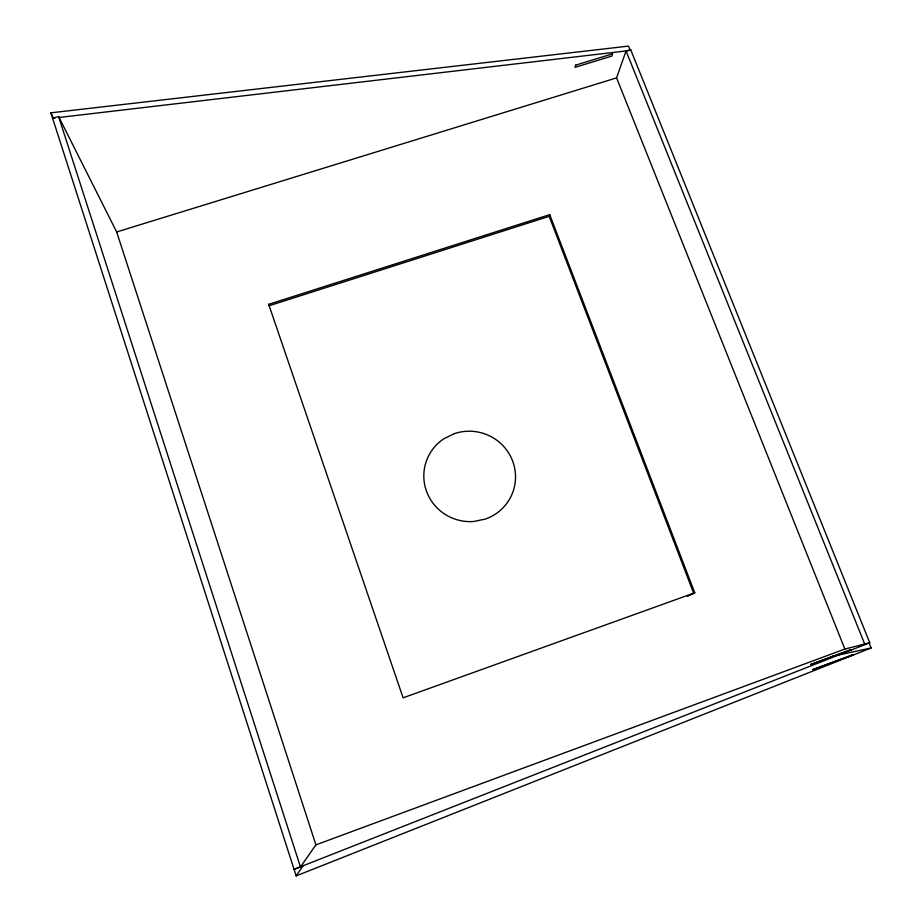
<?xml version="1.0" encoding="UTF-8"?>
<svg xmlns="http://www.w3.org/2000/svg" width="922" height="922" viewBox="0 0 922 922"><rect width="100%" height="100%" fill="white"/><g stroke="black" fill="none" stroke-linecap="round" stroke-linejoin="round"><path stroke-width="1.38" d="M549.189 216.336L549.731 214.63L268.682 304.329L269.04 305.781L549.189 216.336L693.655 593.203M844.875 649.053L616.576 77.874L626.026 50.952L630.613 49.546L869.757 642.738L844.875 649.053L315.912 844.875L300.457 866.945L294.037 869.331L869.757 642.738M630.613 49.546L630.291 50.445L628.539 46.1L50.871 112.83L296.158 875.9L871.129 647.97L869.077 642.888M296.158 875.9L303.303 865.435M687.489 596.361L694.762 592.8L549.731 214.63M694.762 592.8L403.11 697.827L268.682 304.329M55.205 117.935L52.612 118.235L58.57 116.472L116.668 231.964L616.576 77.874M832.359 656.349L871.129 647.97M59.077 117.474L628.862 50.618M50.871 112.83L52.842 116.668M626.026 50.952L864.905 644.536M116.668 231.964L315.912 844.875M58.57 116.472L300.457 866.945M575.651 65.139L575.017 67.364L611.931 56.069L612.681 53.822L575.651 65.139M454.442 433.605L443.816 438.803A45.939 45.143 18.3 0 0 426.448 491.092A45.939 45.143 18.3 0 0 473.482 521.518L485.249 519.109A45.939 45.143 18.3 0 0 512.874 461.68A45.939 45.143 18.3 0 0 454.442 433.605M849.681 650.079L810.668 664.532L851.317 649.71L849.681 650.079M851.721 655.173L812.685 669.649L853.369 654.827L851.721 655.173"/></g></svg>
